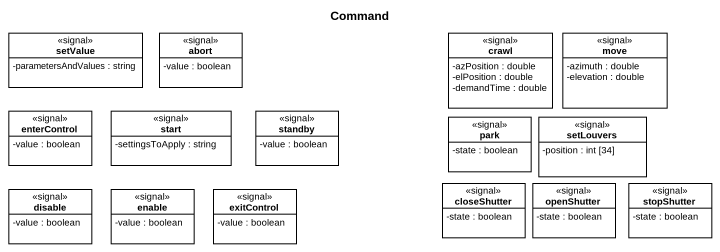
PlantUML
@startuml
title Command
hide circle
hide empty members
skinparam classAttributeIconSize 0
class setValue <<signal>> {
  -parametersAndValues : string
}
class abort <<signal>> {
  -value : boolean
}
class crawl <<signal>> {
  -azPosition : double
  -elPosition : double
  -demandTime : double
}
class move <<signal>> {
  -azimuth : double
  -elevation : double
}
class enterControl <<signal>> {
  -value : boolean
}
class "start" as start_ <<signal>> {
  -settingsToApply : string
}
class standby <<signal>> {
  -value : boolean
}
class park <<signal>> {
  -state : boolean
}
class setLouvers <<signal>> {
  -position : int [34]
}
class disable <<signal>> {
  -value : boolean
}
class enable <<signal>> {
  -value : boolean
}
class exitControl <<signal>> {
  -value : boolean
}
class closeShutter <<signal>> {
  -state : boolean
}
class openShutter <<signal>> {
  -state : boolean
}
class stopShutter <<signal>> {
  -state : boolean
}
@enduml
